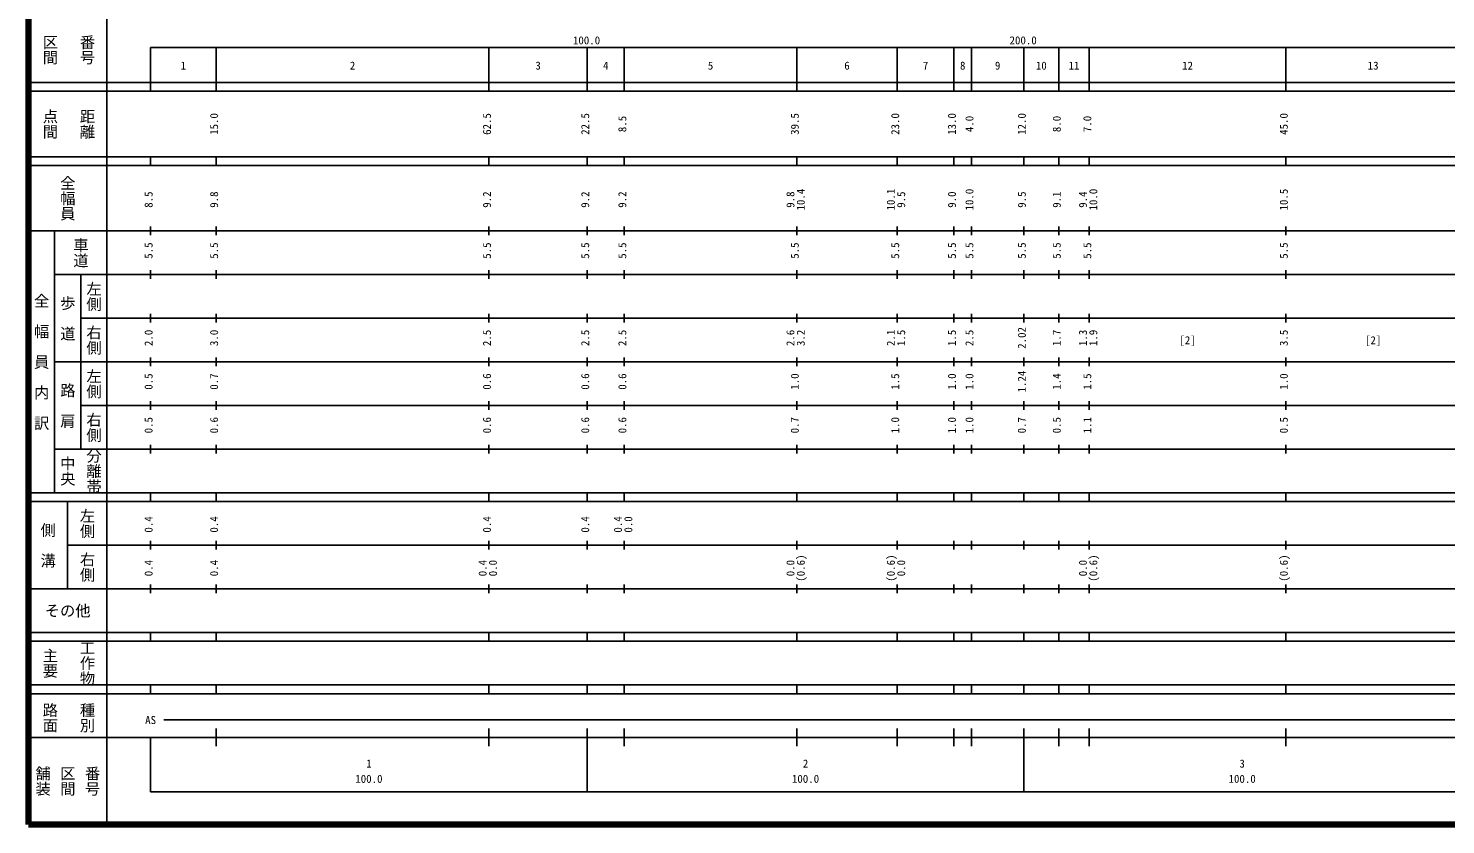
# Model space of a CAD drawing. Units: millimetres on the paper, enlarged 1000 times. Extents: x 40000 to 680000, y 20000 to 380000.
# Drawn here: x 40000 to 364611, y 20000 to 202409 of the extents above; entities that cross this region are included whole.
import ezdxf
from ezdxf.enums import TextEntityAlignment as Align

# ---------------------------------------------------------------- set-up
doc = ezdxf.new("R2010")
doc.units = ezdxf.units.MM
doc.header["$LTSCALE"] = 1000
doc.layers.add('M-TTL', color=2, linetype='Continuous', lineweight=140)
doc.layers.add('M-TTL-BAND', color=7, linetype='Continuous', lineweight=25)
doc.styles.add('@ＭＳ ゴシック', font='')
doc.styles.add('ＭＳ ゴシック', font='')
doc.styles.get('@ＭＳ ゴシック').set_extended_font_data('@MS Gothic')
doc.styles.get('ＭＳ ゴシック').set_extended_font_data('MS Gothic')

msp = doc.modelspace()

# ---------------------------------------------------------------- linework, layer by layer
at = {"layer": 'M-TTL'}
for p, q in [((40000, 380000), (40000, 20000)), ((40000, 20000), (680000, 20000))]:
    msp.add_line(p, q, dxfattribs=at)
at = {"layer": 'M-TTL-BAND'}
for p, q in [((58000, 370000), (58000, 20000)), ((68000, 198000), (579000, 198000)), ((68000, 198000), (68000, 188000)), ((83000, 188000), (83000, 198000)), ((145500, 188000), (145500, 198000)), ((168000, 188000), (168000, 198000)), ((176500, 188000), (176500, 198000)), ((216000, 188000), (216000, 198000)), ((239000, 188000), (239000, 198000)), ((252000, 188000), (252000, 198000)), ((256000, 188000), (256000, 198000)), ((268000, 188000), (268000, 198000)), ((276000, 188000), (276000, 198000)), ((283000, 188000), (283000, 198000)), ((328000, 188000), (328000, 198000)), ((40000, 190000), (579000, 190000)), ((40000, 188000), (579000, 188000)), ((40000, 173000), (579000, 173000)), ((68000, 171000), (68000, 173000)), ((83000, 171000), (83000, 173000)), ((145500, 171000), (145500, 173000)), ((168000, 171000), (168000, 173000)), ((176500, 171000), (176500, 173000)), ((216000, 171000), (216000, 173000)), ((239000, 171000), (239000, 173000)), ((252000, 171000), (252000, 173000)), ((256000, 171000), (256000, 173000)), ((268000, 171000), (268000, 173000)), ((276000, 171000), (276000, 173000)), ((283000, 171000), (283000, 173000)), ((328000, 171000), (328000, 173000)), ((40000, 171000), (579000, 171000)), ((40000, 156000), (579000, 156000)), ((46000, 96000), (46000, 156000)), ((68000, 155000), (68000, 157000)), ((83000, 155000), (83000, 157000)), ((145500, 155000), (145500, 157000)), ((168000, 155000), (168000, 157000)), ((176500, 155000), (176500, 157000)), ((216000, 155000), (216000, 157000)), ((239000, 155000), (239000, 157000)), ((252000, 155000), (252000, 157000)), ((256000, 155000), (256000, 157000)), ((268000, 155000), (268000, 157000)), ((276000, 155000), (276000, 157000)), ((283000, 155000), (283000, 157000)), ((328000, 155000), (328000, 157000)), ((68000, 145000), (68000, 147000)), ((83000, 145000), (83000, 147000)), ((145500, 145000), (145500, 147000)), ((168000, 145000), (168000, 147000)), ((176500, 145000), (176500, 147000)), ((216000, 145000), (216000, 147000)), ((239000, 145000), (239000, 147000)), ((252000, 145000), (252000, 147000)), ((256000, 145000), (256000, 147000)), ((268000, 145000), (268000, 147000)), ((276000, 145000), (276000, 147000)), ((283000, 145000), (283000, 147000)), ((328000, 145000), (328000, 147000)), ((46000, 146000), (579000, 146000)), ((52000, 146000), (52000, 106000)), ((68000, 135000), (68000, 137000)), ((83000, 135000), (83000, 137000)), ((145500, 135000), (145500, 137000)), ((168000, 135000), (168000, 137000)), ((176500, 135000), (176500, 137000)), ((216000, 135000), (216000, 137000)), ((239000, 135000), (239000, 137000)), ((252000, 135000), (252000, 137000)), ((256000, 135000), (256000, 137000)), ((268000, 135000), (268000, 137000)), ((276000, 135000), (276000, 137000)), ((283000, 135000), (283000, 137000)), ((328000, 135000), (328000, 137000)), ((52000, 136000), (579000, 136000)), ((68000, 125000), (68000, 127000)), ((83000, 125000), (83000, 127000)), ((145500, 125000), (145500, 127000)), ((168000, 125000), (168000, 127000)), ((176500, 125000), (176500, 127000)), ((216000, 125000), (216000, 127000)), ((239000, 125000), (239000, 127000)), ((252000, 125000), (252000, 127000)), ((256000, 125000), (256000, 127000)), ((268000, 125000), (268000, 127000)), ((276000, 125000), (276000, 127000)), ((283000, 125000), (283000, 127000)), ((328000, 125000), (328000, 127000)), ((46000, 126000), (579000, 126000)), ((68000, 115000), (68000, 117000)), ((83000, 115000), (83000, 117000)), ((145500, 115000), (145500, 117000)), ((168000, 115000), (168000, 117000)), ((176500, 115000), (176500, 117000)), ((216000, 115000), (216000, 117000)), ((239000, 115000), (239000, 117000)), ((252000, 115000), (252000, 117000)), ((256000, 115000), (256000, 117000)), ((268000, 115000), (268000, 117000)), ((276000, 115000), (276000, 117000)), ((283000, 115000), (283000, 117000)), ((328000, 115000), (328000, 117000)), ((52000, 116000), (579000, 116000)), ((46000, 106000), (579000, 106000)), ((68000, 105000), (68000, 107000)), ((83000, 105000), (83000, 107000)), ((145500, 105000), (145500, 107000)), ((168000, 105000), (168000, 107000)), ((176500, 105000), (176500, 107000)), ((216000, 105000), (216000, 107000)), ((239000, 105000), (239000, 107000)), ((252000, 105000), (252000, 107000)), ((256000, 105000), (256000, 107000)), ((268000, 105000), (268000, 107000)), ((276000, 105000), (276000, 107000)), ((283000, 105000), (283000, 107000)), ((328000, 105000), (328000, 107000)), ((40000, 96000), (579000, 96000)), ((68000, 94000), (68000, 96000)), ((83000, 94000), (83000, 96000)), ((145500, 94000), (145500, 96000)), ((168000, 94000), (168000, 96000)), ((176500, 94000), (176500, 96000)), ((216000, 94000), (216000, 96000)), ((239000, 94000), (239000, 96000)), ((252000, 94000), (252000, 96000)), ((256000, 94000), (256000, 96000)), ((268000, 94000), (268000, 96000)), ((276000, 94000), (276000, 96000)), ((283000, 94000), (283000, 96000)), ((328000, 94000), (328000, 96000)), ((40000, 94000), (579000, 94000)), ((49000, 94000), (49000, 74000)), ((68000, 83000), (68000, 85000)), ((83000, 83000), (83000, 85000)), ((145500, 83000), (145500, 85000)), ((168000, 83000), (168000, 85000)), ((176500, 83000), (176500, 85000)), ((216000, 83000), (216000, 85000)), ((239000, 83000), (239000, 85000)), ((252000, 83000), (252000, 85000)), ((256000, 83000), (256000, 85000)), ((268000, 83000), (268000, 85000)), ((276000, 83000), (276000, 85000)), ((283000, 83000), (283000, 85000)), ((328000, 83000), (328000, 85000)), ((49000, 84000), (579000, 84000)), ((68000, 73000), (68000, 75000)), ((83000, 73000), (83000, 75000)), ((145500, 73000), (145500, 75000)), ((168000, 73000), (168000, 75000)), ((176500, 73000), (176500, 75000)), ((216000, 73000), (216000, 75000)), ((239000, 73000), (239000, 75000)), ((252000, 73000), (252000, 75000)), ((256000, 73000), (256000, 75000)), ((268000, 73000), (268000, 75000)), ((276000, 73000), (276000, 75000)), ((283000, 73000), (283000, 75000)), ((328000, 73000), (328000, 75000)), ((40000, 74000), (579000, 74000)), ((40000, 64000), (579000, 64000)), ((40000, 62000), (579000, 62000)), ((68000, 62000), (68000, 64000)), ((83000, 62000), (83000, 64000)), ((145500, 62000), (145500, 64000)), ((168000, 62000), (168000, 64000)), ((176500, 62000), (176500, 64000)), ((216000, 62000), (216000, 64000)), ((239000, 62000), (239000, 64000)), ((252000, 62000), (252000, 64000)), ((256000, 62000), (256000, 64000)), ((268000, 62000), (268000, 64000)), ((276000, 62000), (276000, 64000)), ((283000, 62000), (283000, 64000)), ((328000, 62000), (328000, 64000)), ((40000, 52000), (579000, 52000)), ((68000, 50000), (68000, 52000)), ((83000, 50000), (83000, 52000)), ((145500, 50000), (145500, 52000)), ((168000, 50000), (168000, 52000)), ((176500, 50000), (176500, 52000)), ((216000, 50000), (216000, 52000)), ((239000, 50000), (239000, 52000)), ((252000, 50000), (252000, 52000)), ((256000, 50000), (256000, 52000)), ((268000, 50000), (268000, 52000)), ((276000, 50000), (276000, 52000)), ((283000, 50000), (283000, 52000)), ((328000, 50000), (328000, 52000)), ((40000, 50000), (579000, 50000)), ((71000, 44000), (565000, 44000)), ((40000, 40000), (579000, 40000)), ((68000, 40000), (68000, 27500)), ((83000, 38000), (83000, 42000)), ((145500, 38000), (145500, 42000)), ((168000, 27500), (168000, 42000)), ((176500, 38000), (176500, 42000)), ((216000, 38000), (216000, 42000)), ((239000, 38000), (239000, 42000)), ((252000, 38000), (252000, 42000)), ((256000, 38000), (256000, 42000)), ((268000, 27500), (268000, 42000)), ((276000, 38000), (276000, 42000)), ((283000, 38000), (283000, 42000)), ((328000, 38000), (328000, 42000)), ((68000, 27500), (579000, 27500))]:
    msp.add_line(p, q, dxfattribs=at)

# ---------------------------------------------------------------- texts
at = {"layer": 'M-TTL-BAND', "style": '@ＭＳ ゴシック'}
for s, p in [('区間', (45000, 197500)), ('番号', (53500, 197500)), ('点間', (45000, 180500)), ('距離', (53500, 180500)), ('全幅員', (49000, 163500)), ('車道', (52000, 151000)), ('左側', (55000, 141000)), ('全\u3000幅\u3000員\u3000内\u3000訳', (43000, 126000)), ('歩\u3000道', (49000, 136000)), ('右側', (55000, 131000)), ('左側', (55000, 121000)), ('路\u3000肩', (49000, 116000)), ('右側', (55000, 111000)), ('中央', (49000, 101000)), ('分離帯', (55000, 101000)), ('左側', (53500, 89000)), ('側\u3000溝', (44500, 84000)), ('右側', (53500, 79000)), ('工作物', (53500, 57000)), ('主要', (45000, 57000)), ('路面', (45000, 44500)), ('種別', (53500, 44500)), ('舗装', (43333, 30000)), ('区間', (49000, 30000)), ('番号', (54667, 30000))]:
    msp.add_text(s, height=2566, rotation=270, dxfattribs=at).set_placement(p, align=Align.MIDDLE_CENTER)
at = {"layer": 'M-TTL-BAND', "style": 'ＭＳ ゴシック'}
for s, p in [('100.0', (167844, 198195)), ('200.0', (267844, 198195)), ('2', (114250, 192405)), ('12', (305500, 192405)), ('1', (75500, 192405)), ('3', (156750, 192405)), ('4', (172250, 192405)), ('5', (196250, 192405)), ('6', (227500, 192405)), ('7', (245500, 192405)), ('8', (254000, 192405)), ('9', (262000, 192405)), ('10', (272000, 192405)), ('11', (279500, 192405)), ('13', (348000, 192405)), ('[2]', (305500, 129500)), ('[2]', (348000, 129500)), ('AS', (68000, 42500)), ('1', (118000, 32523)), ('2', (218000, 32523)), ('3', (318000, 32523)), ('100.0', (118000, 29033)), ('100.0', (218000, 29033)), ('100.0', (318000, 29033))]:
    msp.add_text(s, height=1833, dxfattribs=at).set_placement(p, align=Align.BOTTOM_CENTER)
for s, p in [('15.0', (84000, 180500)), ('62.5', (146500, 180500)), ('22.5', (169000, 180500)), ('8.5', (177500, 180500)), ('39.5', (217000, 180500)), ('23.0', (240000, 180500)), ('13.0', (253000, 180500)), ('4.0', (257000, 180500)), ('12.0', (269000, 180500)), ('8.0', (277000, 180500)), ('7.0', (284000, 180500)), ('45.0', (329000, 180500)), ('10.4', (218370, 163174)), ('8.5', (69000, 163174)), ('9.8', (84000, 163174)), ('9.2', (146500, 163174)), ('9.2', (169000, 163174)), ('9.2', (177500, 163174)), ('9.8', (216000, 163174)), ('10.1', (239000, 163174)), ('9.5', (241370, 163174)), ('9.0', (253000, 163174)), ('10.0', (257000, 163174)), ('9.5', (269000, 163174)), ('9.1', (277000, 163174)), ('9.4', (283000, 163174)), ('10.0', (285370, 163174)), ('10.5', (329000, 163174)), ('5.5', (69000, 151500)), ('5.5', (84000, 151500)), ('5.5', (146500, 151500)), ('5.5', (169000, 151500)), ('5.5', (177500, 151500)), ('5.5', (217000, 151500)), ('5.5', (240000, 151500)), ('5.5', (253000, 151500)), ('5.5', (257000, 151500)), ('5.5', (269000, 151500)), ('5.5', (277000, 151500)), ('5.5', (284000, 151500)), ('5.5', (329000, 151500)), ('2.0', (69000, 131500)), ('3.0', (84000, 131500)), ('2.5', (146500, 131500)), ('2.5', (169000, 131500)), ('2.5', (177500, 131500)), ('2.6', (216000, 131500)), ('3.2', (218370, 131500)), ('2.1', (239000, 131500)), ('1.5', (241370, 131500)), ('1.5', (253000, 131500)), ('2.5', (257000, 131500)), ('2.02', (269000, 131500)), ('1.7', (277000, 131500)), ('1.3', (283000, 131500)), ('1.9', (285370, 131500)), ('3.5', (329000, 131500)), ('1.24', (269000, 121500)), ('0.5', (69000, 121500)), ('0.7', (84000, 121500)), ('0.6', (146500, 121500)), ('0.6', (169000, 121500)), ('0.6', (177500, 121500)), ('1.0', (217000, 121500)), ('1.5', (240000, 121500)), ('1.0', (253000, 121500)), ('1.0', (257000, 121500)), ('1.4', (277000, 121500)), ('1.5', (284000, 121500)), ('1.0', (329000, 121500)), ('0.5', (69000, 111500)), ('0.6', (84000, 111500)), ('0.6', (146500, 111500)), ('0.6', (169000, 111500)), ('0.6', (177500, 111500)), ('0.7', (217000, 111500)), ('1.0', (240000, 111500)), ('1.0', (253000, 111500)), ('1.0', (257000, 111500)), ('0.7', (269000, 111500)), ('0.5', (277000, 111500)), ('1.1', (284000, 111500)), ('0.5', (329000, 111500)), ('0.4', (69000, 88764)), ('0.4', (84000, 88764)), ('0.4', (146500, 88764)), ('0.4', (169000, 88764)), ('0.4', (176500, 88764)), ('0.0', (178870, 88764)), ('(0.6)', (218370, 78764)), ('(0.6)', (239000, 78764)), ('(0.6)', (285370, 78764)), ('(0.6)', (329000, 78764)), ('0.4', (69000, 78764)), ('0.4', (84000, 78764)), ('0.4', (145500, 78764)), ('0.0', (147870, 78764)), ('0.0', (216000, 78764)), ('0.0', (241370, 78764)), ('0.0', (283000, 78764))]:
    msp.add_text(s, height=1833, rotation=90, dxfattribs=at).set_placement(p, align=Align.BOTTOM_CENTER)
msp.add_text('その他', height=2566, dxfattribs=at).set_placement((49000, 69000), align=Align.MIDDLE_CENTER)

doc.saveas('drawing.dxf')
